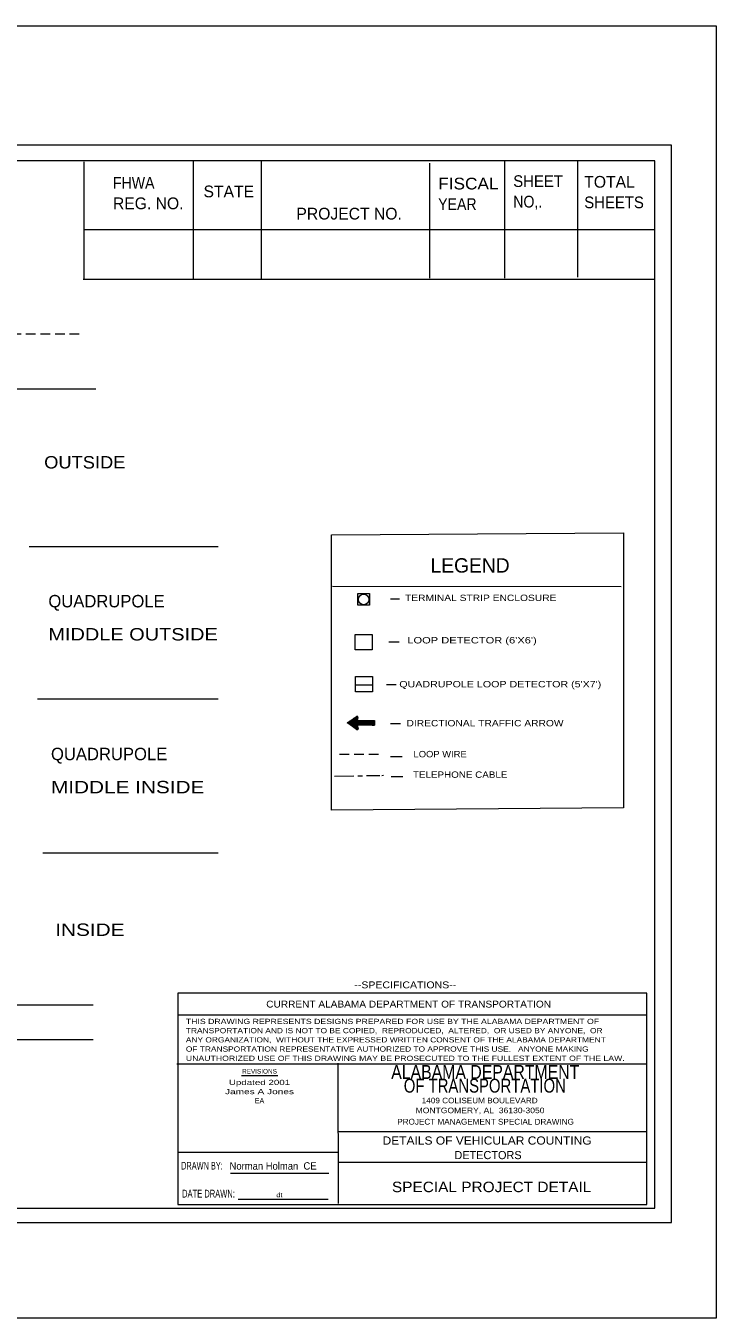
# Model space of a CAD drawing. Extents: x 349000 to 352161, y 348938 to 350067.
# Drawn here: x 351561 to 352161, y 348945 to 350067 of the extents above; entities that cross this region are included whole.
import ezdxf
from ezdxf.enums import TextEntityAlignment as Align

# ---------------------------------------------------------------- set-up
doc = ezdxf.new("R2010")
doc.units = 0
doc.header["$LTSCALE"] = 2.8
doc.linetypes.add('LONG_DASH_SHORT_DASH', pattern=[9.9, 6, -1.2, 1.5, -1.2])
doc.linetypes.add('MEDIUM_DASHED', pattern=[4.5, 3, -1.5])
doc.layers.add('1', color=7, linetype='Continuous', lineweight=13)

msp = doc.modelspace()

# ---------------------------------------------------------------- linework, layer by layer
at = {"layer": '1'}
for p, q in [((351611.62, 349949.238), (351611.62, 349847.674)), ((351706.528, 349949.392), (351706.528, 349847.94)), ((351765.528, 349949.394), (351765.528, 349847.674)), ((351911.651, 349948.187), (351911.651, 349848.37)), ((351976.881, 349949.437), (351976.881, 349848.336)), ((352040.123, 349949.392), (352040.123, 349848.997)), ((351611.625, 349890.531), (352066.095, 349890.531)), ((351612.044, 349890.531), (352106.966, 349890.531)), ((351610.967, 349847.395), (352107.53, 349847.395)), ((350847.006, 349752.3), (351622, 349752.3)), ((351564.188, 349615.129), (351728.226, 349615.129)), ((351827.394, 349580.845), (352078.204, 349580.573)), ((351877.747, 349569.771), (351885.684, 349569.771)), ((351876.49, 349532.479), (351885.411, 349532.479)), ((351847.577, 349495.111), (351862.322, 349495.111)), ((351874.422, 349495.406), (351882.859, 349495.406)), ((351571.313, 349482.95), (351728.217, 349482.95)), ((351840.389, 349462.054), (351848.38, 349467.661)), ((351848.443, 349456.399), (351840.389, 349462.054)), ((351840.409, 349462.043), (351840.5, 349462.127)), ((351840.482, 349461.995), (351840.873, 349462.374)), ((351840.545, 349461.97), (351841.21, 349462.648)), ((351840.613, 349461.903), (351841.588, 349462.872)), ((351840.646, 349461.877), (351841.911, 349463.132)), ((351840.72, 349461.847), (351842.276, 349463.379)), ((351840.771, 349461.774), (351842.629, 349463.627)), ((351840.839, 349461.726), (351842.97, 349463.856)), ((351840.907, 349461.722), (351843.32, 349464.098)), ((351840.966, 349461.65), (351843.668, 349464.373)), ((351841.031, 349461.604), (351844.053, 349464.598)), ((351841.113, 349461.571), (351844.373, 349464.877)), ((351841.144, 349461.542), (351844.751, 349465.104)), ((351841.21, 349461.466), (351845.073, 349465.379)), ((351841.272, 349461.445), (351845.44, 349465.602)), ((351841.346, 349461.412), (351845.779, 349465.854)), ((351841.386, 349461.374), (351846.133, 349466.106)), ((351841.44, 349461.313), (351846.507, 349466.322)), ((351841.524, 349461.272), (351846.828, 349466.584)), ((351841.591, 349461.252), (351847.218, 349466.837)), ((351841.641, 349461.188), (351847.538, 349467.085)), ((351841.708, 349461.131), (351847.907, 349467.332)), ((351841.772, 349461.097), (351848.253, 349467.604)), ((351841.827, 349461.042), (351848.511, 349467.732)), ((351841.896, 349461.002), (351848.664, 349467.792)), ((351841.94, 349460.99), (351848.783, 349467.82)), ((351842.004, 349460.924), (351848.91, 349467.82)), ((351842.066, 349460.868), (351848.985, 349467.792)), ((351842.143, 349460.84), (351849.07, 349467.768)), ((351842.187, 349460.801), (351849.137, 349467.758)), ((351842.248, 349460.76), (351849.222, 349467.709)), ((351842.301, 349460.71), (351849.293, 349467.661)), ((351842.375, 349460.663), (351849.335, 349467.641)), ((351842.444, 349460.647), (351849.41, 349467.577)), ((351842.493, 349460.566), (351849.448, 349467.515)), ((351842.576, 349460.532), (351849.508, 349467.462)), ((351842.629, 349460.519), (351849.535, 349467.4)), ((351842.693, 349460.44), (351849.571, 349467.332)), ((351842.748, 349460.401), (351849.609, 349467.241)), ((351842.806, 349460.373), (351849.63, 349467.179)), ((351842.874, 349460.319), (351849.63, 349467.064)), ((351842.927, 349460.275), (351849.63, 349466.983)), ((351843.005, 349460.243), (351849.609, 349466.857)), ((351843.051, 349460.211), (351849.571, 349466.707)), ((351843.115, 349460.13), (351849.535, 349466.563)), ((351843.181, 349460.12), (351849.508, 349466.438)), ((351843.247, 349460.064), (351849.464, 349466.315)), ((351843.307, 349460.046), (351849.448, 349466.16)), ((351843.374, 349459.97), (351849.41, 349466.037)), ((351843.43, 349459.939), (351849.367, 349465.86)), ((351843.471, 349459.906), (351849.335, 349465.732)), ((351843.538, 349459.846), (351849.293, 349465.602)), ((351843.616, 349459.808), (351849.254, 349465.454)), ((351843.668, 349459.764), (351849.222, 349465.314)), ((351843.714, 349459.71), (351849.18, 349465.174)), ((351843.778, 349459.662), (351849.137, 349465.051)), ((351843.851, 349459.657), (351849.104, 349464.902)), ((351843.9, 349459.608), (351849.07, 349464.781)), ((351843.977, 349459.539), (351849.039, 349464.598)), ((351844.053, 349459.505), (351849.006, 349464.468)), ((351844.097, 349459.465), (351848.96, 349464.33)), ((351844.131, 349459.413), (351848.985, 349464.251)), ((351844.221, 349459.381), (351849.104, 349464.251)), ((351844.274, 349459.334), (351849.212, 349464.251)), ((351844.341, 349459.314), (351849.293, 349464.251)), ((351844.412, 349459.257), (351849.41, 349464.251)), ((351844.475, 349459.205), (351849.508, 349464.251)), ((351844.522, 349459.157), (351849.63, 349464.251)), ((351844.594, 349459.107), (351849.706, 349464.251)), ((351844.635, 349459.078), (351849.823, 349464.251)), ((351844.71, 349459.044), (351849.932, 349464.251)), ((351844.774, 349458.989), (351850.045, 349464.251)), ((351844.836, 349458.94), (351850.139, 349464.251)), ((351844.882, 349458.91), (351850.238, 349464.251)), ((351844.942, 349458.867), (351850.332, 349464.251)), ((351844.998, 349458.8), (351850.435, 349464.251)), ((351845.073, 349458.783), (351850.549, 349464.251)), ((351845.136, 349458.735), (351850.668, 349464.251)), ((351845.22, 349458.685), (351850.767, 349464.251)), ((351845.277, 349458.643), (351850.865, 349464.251)), ((351845.311, 349458.606), (351850.96, 349464.251)), ((351845.378, 349458.553), (351851.072, 349464.251)), ((351845.44, 349458.518), (351851.171, 349464.251)), ((351845.503, 349458.46), (351851.272, 349464.251)), ((351845.574, 349458.452), (351851.388, 349464.251)), ((351845.633, 349458.378), (351851.49, 349464.251)), ((351845.697, 349458.337), (351851.601, 349464.251)), ((351845.747, 349458.315), (351851.703, 349464.251)), ((351845.804, 349458.262), (351851.798, 349464.251)), ((351845.881, 349458.206), (351851.921, 349464.251)), ((351845.937, 349458.18), (351852.017, 349464.251)), ((351846.007, 349458.14), (351852.095, 349464.251)), ((351846.08, 349458.081), (351852.242, 349464.251)), ((351846.1, 349458.051), (351852.311, 349464.251)), ((351846.173, 349458.001), (351852.438, 349464.251)), ((351846.246, 349457.962), (351852.545, 349464.251)), ((351846.298, 349457.925), (351852.627, 349464.251)), ((351846.376, 349457.863), (351852.742, 349464.251)), ((351846.436, 349457.836), (351852.834, 349464.251)), ((351846.499, 349457.773), (351852.955, 349464.251)), ((351846.534, 349457.74), (351853.064, 349464.251)), ((351846.601, 349457.711), (351848.96, 349460.046)), ((351846.675, 349457.665), (351848.96, 349459.961)), ((351846.748, 349457.594), (351849.006, 349459.889)), ((351846.787, 349457.58), (351849.022, 349459.784)), ((351846.828, 349457.516), (351849.039, 349459.71)), ((351846.903, 349457.491), (351849.07, 349459.657)), ((351846.98, 349457.436), (351849.104, 349459.539)), ((351847.043, 349457.39), (351849.104, 349459.465)), ((351847.106, 349457.336), (351849.137, 349459.381)), ((351847.159, 349457.311), (351849.162, 349459.314)), ((351847.224, 349457.276), (351849.169, 349459.205)), ((351847.301, 349457.239), (351849.212, 349459.139)), ((351847.34, 349457.181), (351849.212, 349459.058)), ((351847.412, 349457.138), (351849.232, 349458.981)), ((351847.466, 349457.114), (351849.254, 349458.888)), ((351847.538, 349457.039), (351849.272, 349458.8)), ((351847.58, 349457), (351849.293, 349458.719)), ((351847.659, 349456.983), (351849.313, 349458.643)), ((351847.702, 349456.928), (351849.354, 349458.553)), ((351847.765, 349456.875), (351849.367, 349458.46)), ((351847.842, 349456.857), (351849.384, 349458.401)), ((351847.907, 349456.8), (351849.41, 349458.315)), ((351847.966, 349456.733), (351849.448, 349458.22)), ((351848.044, 349456.714), (351849.464, 349458.14)), ((351848.985, 349460.064), (351853.172, 349464.251)), ((351849.104, 349460.064), (351853.268, 349464.251)), ((351849.212, 349460.064), (351853.372, 349464.251)), ((351849.293, 349460.064), (351853.464, 349464.251)), ((351849.41, 349460.064), (351853.565, 349464.251)), ((351849.508, 349460.064), (351853.683, 349464.251)), ((351849.609, 349460.064), (351853.773, 349464.251)), ((351849.706, 349460.064), (351853.879, 349464.251)), ((351849.823, 349460.064), (351853.977, 349464.251)), ((351849.932, 349460.064), (351854.108, 349464.251)), ((351850.045, 349460.064), (351854.204, 349464.251)), ((351850.139, 349460.064), (351854.283, 349464.251)), ((351850.238, 349460.064), (351854.427, 349464.251)), ((351850.332, 349460.064), (351854.52, 349464.251)), ((351850.435, 349460.064), (351854.624, 349464.251)), ((351850.546, 349460.064), (351854.71, 349464.251)), ((351850.668, 349460.064), (351854.828, 349464.251)), ((351850.767, 349460.064), (351854.929, 349464.251)), ((351850.865, 349460.064), (351855.03, 349464.251)), ((351850.96, 349460.064), (351855.15, 349464.251)), ((351851.072, 349460.064), (351855.247, 349464.251)), ((351851.171, 349460.064), (351855.372, 349464.251)), ((351851.272, 349460.064), (351855.465, 349464.251)), ((351851.388, 349460.064), (351855.564, 349464.251)), ((351851.49, 349460.064), (351855.66, 349464.251)), ((351851.576, 349460.064), (351855.773, 349464.251)), ((351851.703, 349460.064), (351855.883, 349464.251)), ((351851.798, 349460.064), (351855.971, 349464.251)), ((351851.921, 349460.064), (351856.066, 349464.251)), ((351852.017, 349460.064), (351856.186, 349464.251)), ((351852.095, 349460.064), (351856.286, 349464.251)), ((351852.242, 349460.064), (351856.405, 349464.251)), ((351852.311, 349460.064), (351856.508, 349464.251)), ((351852.438, 349460.064), (351856.593, 349464.251)), ((351852.545, 349460.064), (351856.703, 349464.251)), ((351852.627, 349460.064), (351856.828, 349464.251)), ((351852.742, 349460.064), (351856.908, 349464.251)), ((351852.834, 349460.064), (351857.032, 349464.251)), ((351852.955, 349460.064), (351857.132, 349464.251)), ((351853.051, 349460.064), (351857.229, 349464.251)), ((351853.154, 349460.064), (351857.329, 349464.251)), ((351853.268, 349460.064), (351857.437, 349464.251)), ((351853.372, 349460.064), (351857.558, 349464.251)), ((351853.464, 349460.064), (351857.633, 349464.251)), ((351853.565, 349460.064), (351857.764, 349464.251)), ((351853.683, 349460.064), (351857.869, 349464.251)), ((351853.773, 349460.064), (351857.969, 349464.251)), ((351853.879, 349460.064), (351858.07, 349464.251)), ((351853.977, 349460.064), (351858.165, 349464.251)), ((351854.108, 349460.064), (351858.264, 349464.251)), ((351854.204, 349460.064), (351858.357, 349464.251)), ((351854.283, 349460.064), (351858.48, 349464.251)), ((351854.427, 349460.064), (351858.572, 349464.251)), ((351854.52, 349460.064), (351858.697, 349464.251)), ((351854.624, 349460.064), (351858.79, 349464.251)), ((351854.71, 349460.064), (351858.906, 349464.251)), ((351854.828, 349460.064), (351858.986, 349464.251)), ((351854.929, 349460.064), (351859.097, 349464.251)), ((351855.03, 349460.064), (351859.218, 349464.251)), ((351855.15, 349460.064), (351859.315, 349464.251)), ((351855.247, 349460.064), (351859.436, 349464.251)), ((351855.347, 349460.064), (351859.513, 349464.251)), ((351855.465, 349460.064), (351859.635, 349464.251)), ((351855.564, 349460.064), (351859.735, 349464.251)), ((351855.66, 349460.064), (351859.834, 349464.251)), ((351855.773, 349460.064), (351859.924, 349464.251)), ((351855.883, 349460.064), (351860.039, 349464.251)), ((351855.965, 349460.064), (351860.16, 349464.251)), ((351856.066, 349460.064), (351860.267, 349464.251)), ((351856.186, 349460.064), (351860.378, 349464.251)), ((351856.286, 349460.064), (351860.459, 349464.251)), ((351856.405, 349460.064), (351860.555, 349464.251)), ((351856.508, 349460.064), (351860.661, 349464.251)), ((351856.593, 349460.064), (351860.775, 349464.251)), ((351856.703, 349460.064), (351860.86, 349464.251)), ((351856.828, 349460.064), (351860.986, 349464.251)), ((351856.902, 349460.064), (351861.101, 349464.251)), ((351857.032, 349460.064), (351861.199, 349464.251)), ((351857.132, 349460.064), (351861.294, 349464.251)), ((351857.229, 349460.064), (351861.4, 349464.251)), ((351857.329, 349460.064), (351861.498, 349464.251)), ((351857.437, 349460.064), (351861.616, 349464.251)), ((351857.558, 349460.064), (351861.695, 349464.251)), ((351857.633, 349460.064), (351861.822, 349464.251)), ((351857.764, 349460.064), (351861.923, 349464.251)), ((351857.869, 349460.064), (351862.043, 349464.251)), ((351857.969, 349460.064), (351862.141, 349464.251)), ((351858.07, 349460.064), (351862.23, 349464.251)), ((351858.165, 349460.064), (351862.35, 349464.251)), ((351858.264, 349460.064), (351862.427, 349464.251)), ((351858.357, 349460.064), (351862.572, 349464.251)), ((351858.469, 349460.064), (351862.667, 349464.251)), ((351858.572, 349460.064), (351862.767, 349464.251)), ((351858.697, 349460.064), (351862.859, 349464.251)), ((351858.79, 349460.064), (351862.961, 349464.251)), ((351858.893, 349460.064), (351863.061, 349464.251)), ((351858.986, 349460.064), (351863.167, 349464.251)), ((351859.097, 349460.064), (351863.294, 349464.251)), ((351859.218, 349460.064), (351863.4, 349464.251)), ((351859.315, 349460.064), (351863.487, 349464.251)), ((351859.419, 349460.064), (351863.592, 349464.251)), ((351859.513, 349460.064), (351863.705, 349464.251)), ((351859.635, 349460.064), (351863.8, 349464.251)), ((351859.735, 349460.064), (351863.809, 349464.159)), ((351859.834, 349460.064), (351863.809, 349464.044)), ((351859.924, 349460.064), (351863.809, 349463.934)), ((351860.039, 349460.064), (351863.809, 349463.85)), ((351860.16, 349460.064), (351863.809, 349463.724)), ((351860.267, 349460.064), (351863.809, 349463.653)), ((351860.378, 349460.064), (351863.809, 349463.539)), ((351860.459, 349460.064), (351863.809, 349463.421)), ((351860.555, 349460.064), (351863.809, 349463.316)), ((351860.661, 349460.064), (351863.809, 349463.215)), ((351860.765, 349460.064), (351863.809, 349463.107)), ((351860.86, 349460.064), (351863.809, 349462.994)), ((351860.986, 349460.064), (351863.809, 349462.905)), ((351861.101, 349460.064), (351863.809, 349462.792)), ((351861.199, 349460.064), (351863.809, 349462.714)), ((351861.294, 349460.064), (351863.809, 349462.594)), ((351861.4, 349460.064), (351863.809, 349462.47)), ((351861.498, 349460.064), (351863.809, 349462.374)), ((351861.616, 349460.064), (351863.809, 349462.273)), ((351861.695, 349460.064), (351863.809, 349462.174)), ((351861.805, 349460.064), (351863.809, 349462.073)), ((351861.923, 349460.064), (351863.809, 349461.97)), ((351862.043, 349460.064), (351863.809, 349461.847)), ((351862.141, 349460.064), (351863.809, 349461.774)), ((351862.226, 349460.064), (351863.809, 349461.647)), ((351862.35, 349460.064), (351863.809, 349461.542)), ((351862.427, 349460.064), (351863.809, 349461.445)), ((351862.572, 349460.064), (351863.809, 349461.335)), ((351862.667, 349460.064), (351863.809, 349461.252)), ((351862.747, 349460.064), (351863.809, 349461.122)), ((351862.859, 349460.064), (351863.809, 349461.018)), ((351862.961, 349460.064), (351863.809, 349460.924)), ((351863.061, 349460.064), (351863.809, 349460.801)), ((351863.167, 349460.064), (351863.809, 349460.71)), ((351863.282, 349460.064), (351863.809, 349460.598)), ((351863.4, 349460.064), (351863.809, 349460.519)), ((351863.487, 349460.064), (351863.809, 349460.401)), ((351863.592, 349460.064), (351863.809, 349460.299)), ((351863.705, 349460.064), (351863.809, 349460.193)), ((351863.8, 349460.064), (351863.809, 349460.064)), ((351877.891, 349461.542), (351886.555, 349461.542)), ((351848.102, 349456.671), (351849.464, 349458.081)), ((351848.134, 349456.632), (351849.508, 349457.985)), ((351848.204, 349456.576), (351849.522, 349457.891)), ((351848.267, 349456.537), (351849.535, 349457.805)), ((351848.317, 349456.511), (351849.571, 349457.732)), ((351848.391, 349456.448), (351849.582, 349457.657)), ((351848.441, 349456.399), (351849.609, 349457.58)), ((351848.511, 349456.382), (351849.63, 349457.491)), ((351848.57, 349456.332), (351849.649, 349457.401)), ((351848.647, 349456.332), (351849.666, 349457.322)), ((351848.741, 349456.259), (351849.692, 349457.239)), ((351848.828, 349456.254), (351849.706, 349457.138)), ((351848.943, 349456.248), (351849.706, 349457.039)), ((351849.039, 349456.254), (351849.706, 349456.928)), ((351849.169, 349456.332), (351849.666, 349456.797)), ((351849.41, 349456.448), (351849.535, 349456.537)), ((351877.891, 349432.919), (351888.088, 349432.919)), ((351878.333, 349415.519), (351888.518, 349415.519)), ((351576.089, 349349.198), (351728.226, 349349.198)), ((350847.006, 349217.299), (351619.631, 349217.299)), ((352100.793, 349208.384), (351693.184, 349208.384)), ((350847.006, 349187.317), (351619.614, 349187.317)), ((351832.57, 349044.848), (351832.465, 349166.635)), ((352100.063, 349165.909), (351692.462, 349165.909)), ((351748.473, 349156.018), (351779.899, 349156.018)), ((351832.384, 349107.332), (352100.793, 349107.332)), ((351693.184, 349089.292), (351832.384, 349089.292)), ((351693.184, 349089.292), (351832.384, 349089.292)), ((351832.384, 349080.811), (352100.793, 349080.811)), ((351738.925, 349071.235), (351824.422, 349071.235)), ((351745.508, 349048.596), (351823.852, 349048.596))]:
    msp.add_line(p, q, dxfattribs=at)
at = {"layer": '1', "linetype": 'MEDIUM_DASHED'}
for p, q in [((350880.999, 349798.195), (351610.829, 349799.993)), ((351833.698, 349434.831), (351870.564, 349434.937))]:
    msp.add_line(p, q, dxfattribs=at)
at = {"layer": '1', "linetype": 'LONG_DASH_SHORT_DASH'}
for p, q in [((351829.241, 349415.903), (351868.564, 349416.538)), ((351870.197, 349416.564), (351871.844, 349416.591))]:
    msp.add_line(p, q, dxfattribs=at)
at = {"layer": '1'}
for points in [[(352160.541, 350067.306), (352160.541, 348945.306), (350708.541, 348945.306), (350708.541, 350067.306)], [(350738.252, 349028.289), (352121.792, 349028.289), (352121.792, 349963.605), (350738.252, 349963.605)], [(352107.334, 349950.05), (350754.424, 349950.05), (350754.424, 349040.705), (352107.334, 349040.705)], [(351826.589, 349625.434), (352080.01, 349627.239), (352080.01, 349388.27), (351826.589, 349386.462)], [(351849.571, 349574.431), (351859.55, 349574.431), (351859.55, 349564.466), (351849.571, 349564.466)], [(351847.06, 349539.001), (351861.805, 349539.001), (351861.805, 349525.548), (351847.06, 349525.548)], [(351847.577, 349502.435), (351862.322, 349502.435), (351862.322, 349489.009), (351847.577, 349489.009)], [(352100.453, 349227.491), (351693.172, 349227.491), (351693.172, 349043.84), (352100.453, 349043.84)]]:
    msp.add_lwpolyline(points, close=True, dxfattribs=at)
msp.add_lwpolyline([(351849.609, 349466.837), (351848.96, 349464.251), (351863.809, 349464.251), (351863.809, 349460.064), (351848.96, 349460.064), (351849.692, 349457.239)], dxfattribs=at)
msp.add_circle((351854.519, 349569.287), 4.567, dxfattribs=at)
for centre, start, end in [((351848.822, 349467.027), 345.49851, 125.13712), ((351848.901, 349457.054), 234.98548, 14.71405)]:
    msp.add_arc(centre, 0.792, start, end, dxfattribs=at)

# ---------------------------------------------------------------- texts
for s, height, width, p in [('FHWA', 10.18, 0.9, (351636.892, 349925.952)), ('FISCAL', 10.18, 1.1, (351919.225, 349925.263)), ('SHEET', 10.18, 0.95, (351984.401, 349927.412)), ('NO,.', 10.18, 0.9, (351984.401, 349909.589)), ('SHEETS', 10.18, 0.95, (352046.049, 349908.963)), ('YEAR', 10.18, 0.9, (351919.225, 349907.438)), ('OUTSIDE', 10.78, 1.1, (351577.208, 349682.995)), ('TERMINAL STRIP ENCLOSURE', 5.542, 1.2, (351890.465, 349567.922)), ('MIDDLE OUTSIDE', 10.78, 1.2, (351580.842, 349533.671)), ("LOOP DETECTOR (6'X6')", 5.542, 1.3, (351892.439, 349531.096)), ("QUADRUPOLE LOOP DETECTOR (5'X7')", 5.538, 1.25, (351885.464, 349492.979)), ('DIRECTIONAL TRAFFIC ARROW', 5.542, 1.2, (351891.723, 349459.118)), ('LOOP WIRE', 5.542, 1.1, (351897.822, 349432.266)), ('TELEPHONE CABLE', 5.542, 1.15, (351897.364, 349414.424)), ('MIDDLE INSIDE', 10.78, 1.25, (351583.111, 349400.98)), ('INSIDE', 10.78, 1.25, (351586.832, 349277.17)), ('THIS DRAWING REPRESENTS DESIGNS PREPARED FOR USE BY THE ALABAMA DEPARTMENT OF', 4.523, 1.25, (351700.19, 349200.679)), ('ANY ORGANIZATION,  WITHOUT THE EXPRESSED WRITTEN CONSENT OF THE ALABAMA DEPARTMENT', 4.523, 1.2, (351700.19, 349184.696)), ('TRANSPORTATION AND IS NOT TO BE COPIED,  REPRODUCED,  ALTERED,  OR USED BY ANYONE,  OR', 4.523, 1.2, (351700.19, 349192.682)), ('OF TRANSPORTATION REPRESENTATIVE AUTHORIZED TO APPROVE THIS USE.   ANYONE MAKING', 4.523, 1.2, (351700.19, 349176.693)), ('UNAUTHORIZED USE OF THIS DRAWING MAY BE PROSECUTED TO THE FULLEST EXTENT OF THE LAW.', 4.523, 1.25, (351700.19, 349168.677)), ('PROJECT MANAGEMENT SPECIAL DRAWING', 5.026, 1.05, (351883.722, 349113.332)), ('DRAWN BY:', 6.604, 0.7, (351696.074, 349074.353)), ('DATE DRAWN:', 6.766, 0.7, (351696.948, 349050.032)), ('dt', 3.972, 1.2, (351778.718, 349050.32))]:
    msp.add_text(s, height=height, dxfattribs=dict(at, width=width)).set_placement(p)
for s, height, p in [('TOTAL', 10.18, (352046.049, 349926.788)), ('REG. NO.', 10.18, (351636.892, 349908.127)), ('STATE', 10.18, (351715.526, 349918.466)), ('PROJECT NO.', 10.18, (351796.159, 349899.162)), ('LEGEND', 12.49, (351912.584, 349592.599)), ('QUADRUPOLE', 10.78, (351580.842, 349562.423)), ('QUADRUPOLE', 10.78, (351583.111, 349429.729))]:
    msp.add_text(s, height=height, dxfattribs=at).set_placement(p)
for s, height, width, p in [('--SPECIFICATIONS--', 5.955, 1.15, (351890.695, 349231.7)), ('CURRENT ALABAMA DEPARTMENT OF TRANSPORTATION', 5.955, 1.1, (351893.58, 349214.977)), ('ALABAMA DEPARTMENT', 12.08, 0.85, (351960.108, 349152.997)), ('James A Jones', 4.523, 1.45, (351764.118, 349139.756)), ('Updated 2001', 4.523, 1.4, (351764.118, 349147.729)), ('OF TRANSPORTATION', 12.08, 0.8, (351959.715, 349141.097)), ('EA', 4.523, 0.95, (351764.118, 349131.782)), ('1409 COLISEUM BOULEVARD', 4.83, 1.1, (351955.283, 349131.857)), ('MONTGOMERY, AL  36130-3050', 4.83, 1.15, (351955.581, 349123.268)), ('DETAILS OF VEHICULAR COUNTING', 7.073, 1.1, (351961.696, 349095.981)), ('DETAILS OF VEHICULAR COUNTING', 7.073, 1.1, (351961.696, 349095.981)), ('Norman Holman  CE', 6.448, 0.95, (351775.909, 349074.238)), ('SPECIAL PROJECT DETAIL', 9.089, 1.1, (351965.639, 349054.698))]:
    msp.add_text(s, height=height, dxfattribs=dict(at, width=width)).set_placement(p, align=Align.CENTER)
for s, height, p in [('REVISIONS', 4.023, (351764.097, 349157.62)), ('DETECTORS', 7.073, (351962.501, 349083.364)), ('DETECTORS', 7.073, (351962.501, 349083.364))]:
    msp.add_text(s, height=height, dxfattribs=at).set_placement(p, align=Align.CENTER)

doc.saveas('drawing.dxf')
